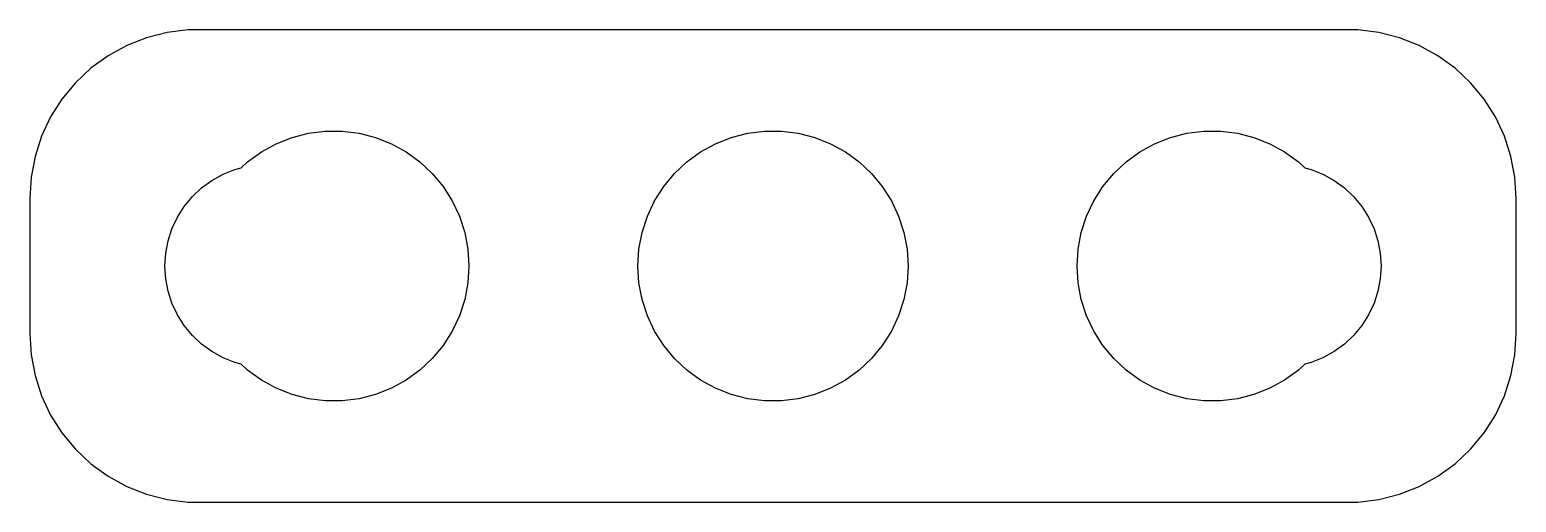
# Model space of a CAD drawing. Header units: metres. Extents: x -22 to 22, y 17 to 31.
import ezdxf

# ---------------------------------------------------------------- set-up
doc = ezdxf.new("R2010")
doc.units = ezdxf.units.M

msp = doc.modelspace()

# ---------------------------------------------------------------- linework, layer by layer
for p, q in [((-17.9369, 30.9114), (-18.5451, 30.7553)), ((-17.3139, 30.9901), (-17.9369, 30.9114)), ((17.3139, 30.9901), (-17.3139, 30.9901)), ((17.9369, 30.9114), (17.3139, 30.9901)), ((18.5451, 30.7553), (17.9369, 30.9114)), ((-19.1289, 30.5241), (-19.6791, 30.2216)), ((-18.5451, 30.7553), (-19.1289, 30.5241)), ((19.1289, 30.5241), (18.5451, 30.7553)), ((19.6791, 30.2216), (19.1289, 30.5241)), ((-19.6791, 30.2216), (-20.1871, 29.8526)), ((20.1871, 29.8526), (19.6791, 30.2216)), ((-20.1871, 29.8526), (-20.6448, 29.4227)), ((20.6448, 29.4227), (20.1871, 29.8526)), ((-20.6448, 29.4227), (-21.0451, 28.9389)), ((21.0451, 28.9389), (20.6448, 29.4227)), ((-21.0451, 28.9389), (-21.3815, 28.4088)), ((21.3815, 28.4088), (21.0451, 28.9389)), ((-21.3815, 28.4088), (-21.6489, 27.8406)), ((21.6489, 27.8406), (21.3815, 28.4088)), ((-21.6489, 27.8406), (-21.8429, 27.2434)), ((-14.7031, 27.6193), (-14.2361, 27.8042)), ((-14.2361, 27.8042), (-13.7495, 27.9291)), ((-13.7495, 27.9291), (-13.2512, 27.9921)), ((-13.2512, 27.9921), (-12.7488, 27.9921)), ((-12.7488, 27.9921), (-12.2505, 27.9291)), ((-12.2505, 27.9291), (-11.7639, 27.8042)), ((-11.7639, 27.8042), (-11.2969, 27.6193)), ((-1.70311, 27.6193), (-1.23605, 27.8042)), ((-1.23605, 27.8042), (-0.74951, 27.9291)), ((-0.74951, 27.9291), (-0.25116, 27.9921)), ((-0.25116, 27.9921), (0.25116, 27.9921)), ((0.25116, 27.9921), (0.74951, 27.9291)), ((0.74951, 27.9291), (1.23605, 27.8042)), ((1.23605, 27.8042), (1.70311, 27.6193)), ((11.2969, 27.6193), (11.7639, 27.8042)), ((11.7639, 27.8042), (12.2505, 27.9291)), ((12.2505, 27.9291), (12.7488, 27.9921)), ((12.7488, 27.9921), (13.2512, 27.9921)), ((13.2512, 27.9921), (13.7495, 27.9291)), ((13.7495, 27.9291), (14.2361, 27.8042)), ((14.2361, 27.8042), (14.7031, 27.6193)), ((21.8429, 27.2434), (21.6489, 27.8406)), ((-15.5497, 27.082), (-15.1433, 27.3773)), ((-15.1433, 27.3773), (-14.7031, 27.6193)), ((-11.2969, 27.6193), (-10.8567, 27.3773)), ((-10.8567, 27.3773), (-10.4503, 27.082)), ((-2.54968, 27.082), (-2.1433, 27.3773)), ((-2.1433, 27.3773), (-1.70311, 27.6193)), ((1.70311, 27.6193), (2.1433, 27.3773)), ((2.1433, 27.3773), (2.54968, 27.082)), ((10.4503, 27.082), (10.8567, 27.3773)), ((10.8567, 27.3773), (11.2969, 27.6193)), ((14.7031, 27.6193), (15.1433, 27.3773)), ((15.1433, 27.3773), (15.5497, 27.082)), ((-21.8429, 27.2434), (-21.9606, 26.6267)), ((-16.2773, 26.7145), (-15.927, 26.8532)), ((-15.927, 26.8532), (-15.7431, 26.9004)), ((-15.7431, 26.9004), (-15.5497, 27.082)), ((-10.4503, 27.082), (-10.0841, 26.7382)), ((-2.91586, 26.7382), (-2.54968, 27.082)), ((2.54968, 27.082), (2.91586, 26.7382)), ((10.0841, 26.7382), (10.4503, 27.082)), ((15.5497, 27.082), (15.7431, 26.9004)), ((15.7431, 26.9004), (15.927, 26.8532)), ((15.927, 26.8532), (16.2773, 26.7145)), ((21.9606, 26.6267), (21.8429, 27.2434)), ((-21.9606, 26.6267), (-22, 26)), ((-16.9123, 26.3115), (-16.6075, 26.533)), ((-16.6075, 26.533), (-16.2773, 26.7145)), ((-10.0841, 26.7382), (-9.76393, 26.3511)), ((-3.23605, 26.3511), (-2.91586, 26.7382)), ((2.91586, 26.7382), (3.23605, 26.3511)), ((9.76393, 26.3511), (10.0841, 26.7382)), ((16.2773, 26.7145), (16.6075, 26.533)), ((16.6075, 26.533), (16.9123, 26.3115)), ((22, 26), (21.9606, 26.6267)), ((-22, 26), (-22, 22)), ((-17.427, 25.7634), (-17.1869, 26.0536)), ((-17.1869, 26.0536), (-16.9123, 26.3115)), ((-9.76393, 26.3511), (-9.49477, 25.927)), ((-3.50522, 25.927), (-3.23605, 26.3511)), ((3.23605, 26.3511), (3.50522, 25.927)), ((9.49477, 25.927), (9.76393, 26.3511)), ((16.9123, 26.3115), (17.1869, 26.0536)), ((17.1869, 26.0536), (17.427, 25.7634)), ((22, 22), (22, 26)), ((-17.6289, 25.4453), (-17.427, 25.7634)), ((-9.49477, 25.927), (-9.28088, 25.4725)), ((-3.7191, 25.4725), (-3.50522, 25.927)), ((3.50522, 25.927), (3.7191, 25.4725)), ((9.28088, 25.4725), (9.49477, 25.927)), ((17.427, 25.7634), (17.6289, 25.4453)), ((-17.9057, 24.7461), (-17.7893, 25.1044)), ((-17.7893, 25.1044), (-17.6289, 25.4453)), ((-9.28088, 25.4725), (-9.12566, 24.9948)), ((-3.87433, 24.9948), (-3.7191, 25.4725)), ((3.7191, 25.4725), (3.87433, 24.9948)), ((9.12566, 24.9948), (9.28088, 25.4725)), ((17.6289, 25.4453), (17.7893, 25.1044)), ((17.7893, 25.1044), (17.9057, 24.7461)), ((-17.9763, 24.376), (-17.9057, 24.7461)), ((-9.12566, 24.9948), (-9.03154, 24.5013)), ((-3.96844, 24.5013), (-3.87433, 24.9948)), ((3.87433, 24.9948), (3.96844, 24.5013)), ((9.03154, 24.5013), (9.12566, 24.9948)), ((17.9057, 24.7461), (17.9763, 24.376)), ((-18, 24), (-17.9763, 24.376)), ((-9.03154, 24.5013), (-9, 24)), ((-4, 24), (-3.96844, 24.5013)), ((3.96844, 24.5013), (4, 24)), ((9, 24), (9.03154, 24.5013)), ((17.9763, 24.376), (18, 24)), ((-17.9763, 23.624), (-18, 24)), ((-9, 24), (-9.03154, 23.4987)), ((-3.96844, 23.4987), (-4, 24)), ((4, 24), (3.96844, 23.4987)), ((9.03154, 23.4987), (9, 24)), ((18, 24), (17.9763, 23.624)), ((-17.9057, 23.2539), (-17.9763, 23.624)), ((-9.03154, 23.4987), (-9.12566, 23.0052)), ((-3.87433, 23.0052), (-3.96844, 23.4987)), ((3.96844, 23.4987), (3.87433, 23.0052)), ((9.12566, 23.0052), (9.03154, 23.4987)), ((17.9763, 23.624), (17.9057, 23.2539)), ((-17.7893, 22.8956), (-17.9057, 23.2539)), ((-17.6289, 22.5547), (-17.7893, 22.8956)), ((-9.12566, 23.0052), (-9.28088, 22.5275)), ((-3.7191, 22.5275), (-3.87433, 23.0052)), ((3.87433, 23.0052), (3.7191, 22.5275)), ((9.28088, 22.5275), (9.12566, 23.0052)), ((17.7893, 22.8956), (17.6289, 22.5547)), ((17.9057, 23.2539), (17.7893, 22.8956)), ((-17.427, 22.2366), (-17.6289, 22.5547)), ((-9.28088, 22.5275), (-9.49477, 22.073)), ((-3.50522, 22.073), (-3.7191, 22.5275)), ((3.7191, 22.5275), (3.50522, 22.073)), ((9.49477, 22.073), (9.28088, 22.5275)), ((17.6289, 22.5547), (17.427, 22.2366)), ((-22, 22), (-21.9606, 21.3733)), ((-17.1869, 21.9464), (-17.427, 22.2366)), ((-9.49477, 22.073), (-9.76393, 21.6489)), ((-3.23605, 21.6489), (-3.50522, 22.073)), ((3.50522, 22.073), (3.23605, 21.6489)), ((9.76393, 21.6489), (9.49477, 22.073)), ((17.427, 22.2366), (17.1869, 21.9464)), ((21.9606, 21.3733), (22, 22)), ((-16.9123, 21.6885), (-17.1869, 21.9464)), ((-16.6075, 21.467), (-16.9123, 21.6885)), ((-9.76393, 21.6489), (-10.0841, 21.2618)), ((-2.91586, 21.2618), (-3.23605, 21.6489)), ((3.23605, 21.6489), (2.91586, 21.2618)), ((10.0841, 21.2618), (9.76393, 21.6489)), ((16.9123, 21.6885), (16.6075, 21.467)), ((17.1869, 21.9464), (16.9123, 21.6885)), ((-21.9606, 21.3733), (-21.8429, 20.7566)), ((-16.2773, 21.2855), (-16.6075, 21.467)), ((-15.927, 21.1468), (-16.2773, 21.2855)), ((-15.7431, 21.0996), (-15.927, 21.1468)), ((-10.0841, 21.2618), (-10.4503, 20.918)), ((-2.54968, 20.918), (-2.91586, 21.2618)), ((2.91586, 21.2618), (2.54968, 20.918)), ((10.4503, 20.918), (10.0841, 21.2618)), ((15.927, 21.1468), (15.7431, 21.0996)), ((16.2773, 21.2855), (15.927, 21.1468)), ((16.6075, 21.467), (16.2773, 21.2855)), ((21.8429, 20.7566), (21.9606, 21.3733)), ((-21.8429, 20.7566), (-21.6489, 20.1594)), ((-15.5497, 20.918), (-15.7431, 21.0996)), ((-15.1433, 20.6227), (-15.5497, 20.918)), ((-10.4503, 20.918), (-10.8567, 20.6227)), ((-2.1433, 20.6227), (-2.54968, 20.918)), ((2.54968, 20.918), (2.1433, 20.6227)), ((10.8567, 20.6227), (10.4503, 20.918)), ((15.5497, 20.918), (15.1433, 20.6227)), ((15.7431, 21.0996), (15.5497, 20.918)), ((21.6489, 20.1594), (21.8429, 20.7566)), ((-14.7031, 20.3807), (-15.1433, 20.6227)), ((-14.2361, 20.1958), (-14.7031, 20.3807)), ((-11.2969, 20.3807), (-11.7639, 20.1958)), ((-10.8567, 20.6227), (-11.2969, 20.3807)), ((-1.70311, 20.3807), (-2.1433, 20.6227)), ((-1.23605, 20.1958), (-1.70311, 20.3807)), ((1.70311, 20.3807), (1.23605, 20.1958)), ((2.1433, 20.6227), (1.70311, 20.3807)), ((11.2969, 20.3807), (10.8567, 20.6227)), ((11.7639, 20.1958), (11.2969, 20.3807)), ((14.7031, 20.3807), (14.2361, 20.1958)), ((15.1433, 20.6227), (14.7031, 20.3807)), ((-21.6489, 20.1594), (-21.3815, 19.5912)), ((-13.7495, 20.0709), (-14.2361, 20.1958)), ((-13.2512, 20.0079), (-13.7495, 20.0709)), ((-12.7488, 20.0079), (-13.2512, 20.0079)), ((-12.2505, 20.0709), (-12.7488, 20.0079)), ((-11.7639, 20.1958), (-12.2505, 20.0709)), ((-0.74951, 20.0709), (-1.23605, 20.1958)), ((-0.25116, 20.0079), (-0.74951, 20.0709)), ((0.25116, 20.0079), (-0.25116, 20.0079)), ((0.74951, 20.0709), (0.25116, 20.0079)), ((1.23605, 20.1958), (0.74951, 20.0709)), ((12.2505, 20.0709), (11.7639, 20.1958)), ((12.7488, 20.0079), (12.2505, 20.0709)), ((13.2512, 20.0079), (12.7488, 20.0079)), ((13.7495, 20.0709), (13.2512, 20.0079)), ((14.2361, 20.1958), (13.7495, 20.0709)), ((21.3815, 19.5912), (21.6489, 20.1594)), ((-21.3815, 19.5912), (-21.0451, 19.0611)), ((21.0451, 19.0611), (21.3815, 19.5912)), ((-21.0451, 19.0611), (-20.6448, 18.5773)), ((20.6448, 18.5773), (21.0451, 19.0611)), ((-20.6448, 18.5773), (-20.1871, 18.1474)), ((20.1871, 18.1474), (20.6448, 18.5773)), ((-20.1871, 18.1474), (-19.6791, 17.7784)), ((19.6791, 17.7784), (20.1871, 18.1474)), ((-19.6791, 17.7784), (-19.1289, 17.4759)), ((19.1289, 17.4759), (19.6791, 17.7784)), ((-19.1289, 17.4759), (-18.5451, 17.2447)), ((-18.5451, 17.2447), (-17.9369, 17.0886)), ((17.9369, 17.0886), (18.5451, 17.2447)), ((18.5451, 17.2447), (19.1289, 17.4759)), ((-17.9369, 17.0886), (-17.3139, 17.0099)), ((-17.3139, 17.0099), (17.3139, 17.0099)), ((17.3139, 17.0099), (17.9369, 17.0886))]:
    msp.add_line(p, q)

doc.saveas('drawing.dxf')
